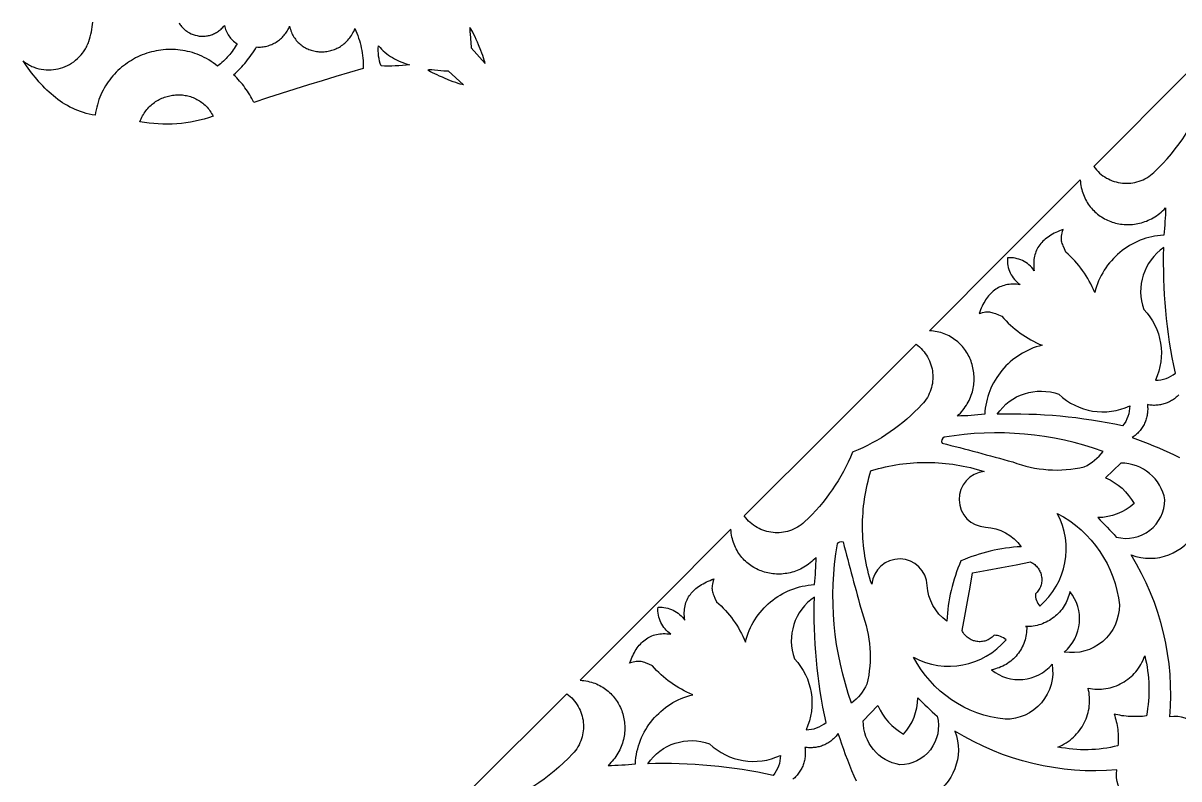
# Model space of a CAD drawing. Extents: x 3927 to 5087, y -513 to 1114.
# Drawn here: x 4632.7 to 4858.3, y -283.5 to -136 of the extents above; entities that cross this region are included whole.
import ezdxf

# ---------------------------------------------------------------- set-up
doc = ezdxf.new("R2010")
doc.units = 0
doc.layers.add('LAYER_1', color=18, linetype='CONTINUOUS')

msp = doc.modelspace()

# ---------------------------------------------------------------- linework, layer by layer
at = {"layer": 'LAYER_1'}
for points in [[(4663.17, -135.97), (4663.28, -136.14), (4663.39, -136.31), (4663.51, -136.47), (4663.64, -136.63), (4663.77, -136.79), (4663.9, -136.93), (4664.05, -137.07), (4664.2, -137.21), (4664.35, -137.34), (4664.51, -137.46), (4664.67, -137.58), (4664.83, -137.69), (4665.18, -137.89), (4665.54, -138.07), (4665.91, -138.22), (4666.29, -138.34), (4666.68, -138.44), (4667.08, -138.51), (4667.48, -138.54), (4667.68, -138.55), (4667.88, -138.55), (4668.09, -138.54), (4668.29, -138.53), (4668.49, -138.5), (4668.7, -138.47), (4668.9, -138.43), (4669.1, -138.38), (4669.3, -138.33), (4669.5, -138.26), (4669.7, -138.19), (4669.89, -138.11), (4670.09, -138.02), (4670.28, -137.92), (4670.47, -137.82), (4670.66, -137.7), (4670.84, -137.58), (4671.02, -137.45), (4671.2, -137.3), (4671.37, -137.15), (4671.54, -136.99), (4671.71, -136.82), (4671.87, -136.64), (4672.03, -136.46), (4672.09, -136.73), (4672.16, -137.01), (4672.25, -137.27), (4672.35, -137.53), (4672.47, -137.79), (4672.6, -138.03), (4672.74, -138.27), (4672.89, -138.5), (4673.05, -138.73), (4673.23, -138.94), (4673.42, -139.14), (4673.61, -139.34), (4673.82, -139.52), (4674.04, -139.7), (4674.27, -139.86), (4674.51, -140.01), (4674.32, -140.33), (4674.13, -140.64), (4673.93, -140.94), (4673.72, -141.24), (4673.51, -141.54), (4673.28, -141.83), (4673.06, -142.11), (4672.82, -142.39), (4672.58, -142.66), (4672.33, -142.92), (4672.07, -143.18), (4671.81, -143.44), (4671.54, -143.68), (4671.26, -143.93), (4670.98, -144.16), (4670.7, -144.39), (4670.27, -144.06), (4669.85, -143.75), (4669.41, -143.46), (4668.97, -143.18), (4668.53, -142.93), (4668.08, -142.69), (4667.62, -142.47), (4667.17, -142.27), (4666.71, -142.08), (4666.24, -141.91), (4665.77, -141.76), (4665.3, -141.63), (4664.83, -141.51), (4664.36, -141.41), (4663.89, -141.32), (4663.41, -141.25), (4662.93, -141.2), (4662.46, -141.16), (4661.98, -141.14), (4661.51, -141.13), (4661.03, -141.14), (4660.56, -141.16), (4660.09, -141.2), (4659.62, -141.26), (4659.15, -141.33), (4658.68, -141.41), (4658.22, -141.51), (4657.77, -141.62), (4657.31, -141.75), (4656.86, -141.89), (4656.42, -142.04), (4655.98, -142.21), (4655.54, -142.39), (4655.11, -142.59), (4654.69, -142.8), (4654.28, -143.02), (4653.87, -143.26), (4653.46, -143.5), (4653.07, -143.76), (4652.68, -144.04), (4652.31, -144.32), (4651.94, -144.62), (4651.58, -144.93), (4651.23, -145.25), (4650.89, -145.59), (4650.56, -145.93), (4650.24, -146.29), (4649.93, -146.66), (4649.63, -147.04), (4649.34, -147.43), (4649.07, -147.83), (4648.81, -148.24), (4648.56, -148.66), (4648.33, -149.1), (4648.11, -149.54), (4647.9, -150), (4647.71, -150.46), (4647.53, -150.93), (4647.36, -151.42), (4647.22, -151.91), (4647.09, -152.41), (4646.97, -152.92), (4646.87, -153.44), (4646.79, -153.97), (4646.2, -153.87), (4645.62, -153.75), (4645.05, -153.61), (4644.49, -153.45), (4643.95, -153.27), (4643.41, -153.07), (4642.89, -152.86), (4642.38, -152.62), (4641.87, -152.37), (4641.38, -152.1), (4640.9, -151.82), (4640.43, -151.52), (4639.96, -151.21), (4639.51, -150.88), (4639.07, -150.54), (4638.63, -150.19), (4638.21, -149.82), (4637.79, -149.45), (4637.38, -149.06), (4636.98, -148.67), (4636.59, -148.26), (4636.2, -147.85), (4635.82, -147.42), (4635.45, -146.99), (4635.09, -146.56), (4634.73, -146.12), (4634.38, -145.67), (4634.04, -145.21), (4633.37, -144.3), (4632.73, -143.37), (4632.93, -143.53), (4633.14, -143.68), (4633.35, -143.82), (4633.56, -143.96), (4633.78, -144.09), (4634, -144.21), (4634.22, -144.32), (4634.44, -144.43), (4634.66, -144.53), (4634.89, -144.62), (4635.12, -144.7), (4635.35, -144.78), (4635.81, -144.9), (4636.28, -145), (4636.75, -145.07), (4637.23, -145.12), (4637.7, -145.13), (4638.18, -145.12), (4638.65, -145.07), (4639.12, -145.01), (4639.58, -144.91), (4640.04, -144.79), (4640.49, -144.64), (4640.93, -144.47), (4641.37, -144.27), (4641.79, -144.05), (4642.2, -143.8), (4642.6, -143.53), (4642.98, -143.23), (4643.35, -142.92), (4643.7, -142.58), (4644.03, -142.21), (4644.34, -141.83), (4644.49, -141.62), (4644.63, -141.42), (4644.77, -141.21), (4644.9, -140.99), (4645.02, -140.77), (4645.14, -140.54), (4645.25, -140.31), (4645.36, -140.07), (4645.46, -139.83), (4645.55, -139.58), (4645.7, -139.11), (4645.83, -138.64), (4645.94, -138.17), (4646.05, -137.7), (4646.14, -137.23), (4646.21, -136.75), (4646.27, -136.27), (4646.32, -135.79)], [(4858.32, -208.5), (4858.16, -208.67), (4857.99, -208.83), (4857.81, -208.99), (4857.63, -209.13), (4857.45, -209.28), (4857.26, -209.41), (4857.07, -209.54), (4856.87, -209.66), (4856.67, -209.77), (4856.46, -209.88), (4856.26, -209.98), (4856.04, -210.07), (4855.83, -210.16), (4855.61, -210.23), (4855.39, -210.3), (4855.17, -210.36), (4854.95, -210.42), (4854.72, -210.47), (4854.5, -210.5), (4854.27, -210.53), (4854.04, -210.56), (4853.8, -210.57), (4853.57, -210.58), (4853.34, -210.58), (4853.1, -210.57), (4852.87, -210.55), (4852.63, -210.52), (4852.4, -210.49), (4852.17, -210.44), (4852.19, -210.68), (4852.21, -210.92), (4852.22, -211.15), (4852.22, -211.39), (4852.21, -211.62), (4852.2, -211.86), (4852.17, -212.09), (4852.14, -212.32), (4852.1, -212.55), (4852.05, -212.77), (4852, -213), (4851.93, -213.22), (4851.86, -213.44), (4851.79, -213.65), (4851.7, -213.87), (4851.61, -214.08), (4851.51, -214.29), (4851.4, -214.49), (4851.28, -214.69), (4851.16, -214.88), (4851.04, -215.08), (4850.9, -215.26), (4850.76, -215.45), (4850.61, -215.63), (4850.46, -215.8), (4850.29, -215.97), (4850.13, -216.13), (4849.95, -216.29), (4849.77, -216.44), (4849.59, -216.59), (4849.4, -216.72), (4849.2, -216.86), (4850.24, -217.24), (4851.28, -217.63), (4852.32, -218.04), (4853.35, -218.45), (4854.37, -218.89), (4855.39, -219.33), (4856.4, -219.79), (4857.41, -220.26), (4858.41, -220.75)], [(4795.38, -283.92), (4794.93, -282.9), (4794.5, -281.88), (4794.08, -280.85), (4793.67, -279.82), (4793.27, -278.78), (4792.89, -277.73), (4792.53, -276.68), (4792.17, -275.63), (4791.83, -274.57), (4791.69, -274.76), (4791.55, -274.95), (4791.39, -275.13), (4791.23, -275.3), (4791.07, -275.47), (4790.9, -275.63), (4790.73, -275.79), (4790.55, -275.93), (4790.36, -276.08), (4790.18, -276.21), (4789.98, -276.34), (4789.79, -276.46), (4789.59, -276.57), (4789.38, -276.68), (4789.18, -276.78), (4788.97, -276.87), (4788.75, -276.96), (4788.54, -277.04), (4788.32, -277.11), (4788.09, -277.17), (4787.87, -277.22), (4787.64, -277.27), (4787.42, -277.31), (4787.19, -277.34), (4786.96, -277.36), (4786.72, -277.38), (4786.49, -277.39), (4786.26, -277.39), (4786.02, -277.38), (4785.79, -277.36), (4785.55, -277.33), (4785.31, -277.3), (4785.35, -277.53), (4785.38, -277.77), (4785.39, -278), (4785.4, -278.24), (4785.4, -278.47), (4785.4, -278.71), (4785.38, -278.94), (4785.36, -279.17), (4785.33, -279.4), (4785.29, -279.63), (4785.24, -279.85), (4785.19, -280.08), (4785.12, -280.3), (4785.05, -280.52), (4784.97, -280.74), (4784.89, -280.95), (4784.8, -281.16), (4784.7, -281.37), (4784.59, -281.57), (4784.48, -281.77), (4784.36, -281.97), (4784.23, -282.16), (4784.09, -282.35), (4783.95, -282.53), (4783.8, -282.71), (4783.65, -282.88), (4783.49, -283.05), (4783.32, -283.22), (4783.14, -283.38), (4782.96, -283.53)]]:
    msp.add_lwpolyline(points, dxfattribs=at)
for points in [[(4697.49, -137.04), (4697.7, -137.5), (4697.89, -137.96), (4698.06, -138.43), (4698.22, -138.9), (4698.37, -139.37), (4698.51, -139.86), (4698.63, -140.34), (4698.74, -140.83), (4698.84, -141.32), (4698.92, -141.82), (4698.99, -142.31), (4699.05, -142.81), (4699.09, -143.32), (4699.12, -143.82), (4699.13, -144.33), (4699.13, -144.84), (4696.45, -145.63), (4693.78, -146.43), (4691.1, -147.24), (4688.43, -148.06), (4685.77, -148.9), (4683.1, -149.74), (4680.44, -150.59), (4677.78, -151.46), (4677.59, -151.08), (4677.39, -150.71), (4677.18, -150.35), (4676.96, -149.99), (4676.74, -149.63), (4676.51, -149.28), (4676.27, -148.94), (4676.03, -148.6), (4675.78, -148.26), (4675.52, -147.93), (4675.25, -147.61), (4674.98, -147.29), (4674.7, -146.98), (4674.41, -146.67), (4674.12, -146.37), (4673.82, -146.08), (4674.15, -145.78), (4674.47, -145.48), (4674.78, -145.17), (4675.09, -144.85), (4675.39, -144.53), (4675.69, -144.21), (4675.98, -143.87), (4676.26, -143.54), (4676.54, -143.19), (4676.81, -142.84), (4677.07, -142.49), (4677.33, -142.13), (4677.58, -141.77), (4677.82, -141.4), (4678.06, -141.03), (4678.29, -140.65), (4678.54, -140.67), (4678.8, -140.67), (4679.06, -140.66), (4679.31, -140.65), (4679.56, -140.62), (4679.81, -140.58), (4680.06, -140.54), (4680.31, -140.48), (4680.55, -140.41), (4680.79, -140.33), (4681.02, -140.25), (4681.26, -140.15), (4681.49, -140.05), (4681.71, -139.94), (4681.93, -139.82), (4682.15, -139.69), (4682.36, -139.55), (4682.56, -139.4), (4682.76, -139.25), (4682.96, -139.09), (4683.14, -138.92), (4683.33, -138.74), (4683.5, -138.56), (4683.67, -138.37), (4683.83, -138.17), (4683.99, -137.97), (4684.13, -137.75), (4684.27, -137.54), (4684.4, -137.31), (4684.52, -137.08), (4684.64, -136.85), (4684.74, -136.61), (4684.81, -136.9), (4684.89, -137.19), (4684.98, -137.47), (4685.08, -137.74), (4685.19, -138), (4685.31, -138.25), (4685.44, -138.49), (4685.58, -138.72), (4685.73, -138.95), (4685.89, -139.16), (4686.05, -139.37), (4686.22, -139.57), (4686.4, -139.76), (4686.58, -139.93), (4686.78, -140.1), (4686.97, -140.26), (4687.18, -140.42), (4687.39, -140.56), (4687.6, -140.69), (4687.82, -140.82), (4688.05, -140.93), (4688.27, -141.04), (4688.51, -141.13), (4688.74, -141.22), (4688.98, -141.3), (4689.23, -141.37), (4689.47, -141.43), (4689.72, -141.48), (4689.97, -141.52), (4690.22, -141.55), (4690.47, -141.57), (4690.73, -141.59), (4690.98, -141.59), (4691.24, -141.59), (4691.49, -141.57), (4691.75, -141.55), (4692, -141.51), (4692.26, -141.47), (4692.51, -141.42), (4692.76, -141.36), (4693.01, -141.29), (4693.26, -141.21), (4693.5, -141.12), (4693.74, -141.02), (4693.98, -140.91), (4694.22, -140.79), (4694.45, -140.66), (4694.68, -140.53), (4694.9, -140.38), (4695.12, -140.23), (4695.33, -140.06), (4695.54, -139.89), (4695.74, -139.7), (4695.94, -139.51), (4696.13, -139.3), (4696.31, -139.09), (4696.49, -138.87), (4696.65, -138.64), (4696.82, -138.39), (4696.97, -138.14), (4697.11, -137.88), (4697.25, -137.61), (4697.38, -137.33)], [(4722.88, -143.86), (4722.82, -143.57), (4722.72, -143.21), (4722.59, -142.79), (4722.44, -142.34), (4722.26, -141.84), (4722.07, -141.33), (4721.64, -140.25), (4721.41, -139.72), (4721.18, -139.19), (4720.96, -138.69), (4720.73, -138.22), (4720.51, -137.79), (4720.31, -137.41), (4720.12, -137.09), (4719.95, -136.84), (4719.92, -136.98), (4719.91, -137.15), (4719.91, -137.37), (4719.92, -137.62), (4719.96, -138.2), (4720.02, -138.82), (4720.14, -140.03), (4720.17, -140.5), (4720.18, -140.69), (4720.17, -140.82)], [(4708.16, -144.12), (4707.46, -144.2), (4706.76, -144.27), (4706.07, -144.32), (4705.37, -144.36), (4704.68, -144.38), (4703.99, -144.39), (4703.29, -144.38), (4702.6, -144.36), (4702.44, -143.89), (4702.31, -143.41), (4702.2, -142.92), (4702.12, -142.43), (4702.07, -141.93), (4702.05, -141.42), (4702.05, -140.92), (4702.09, -140.4), (4702.39, -140.74), (4702.7, -141.07), (4703.03, -141.38), (4703.36, -141.67), (4703.71, -141.96), (4704.07, -142.23), (4704.44, -142.49), (4704.81, -142.73), (4705.2, -142.95), (4705.6, -143.17), (4706.01, -143.36), (4706.42, -143.55), (4706.84, -143.71), (4707.27, -143.86), (4707.71, -144)], [(4718.71, -148.04), (4718.41, -147.97), (4718.05, -147.88), (4717.64, -147.75), (4717.18, -147.59), (4716.69, -147.42), (4716.17, -147.23), (4715.1, -146.8), (4714.56, -146.57), (4714.03, -146.34), (4713.53, -146.11), (4713.06, -145.89), (4712.63, -145.67), (4712.25, -145.47), (4711.93, -145.28), (4711.69, -145.11), (4711.82, -145.08), (4712, -145.07), (4712.22, -145.06), (4712.47, -145.07), (4713.04, -145.11), (4713.67, -145.18), (4714.87, -145.3), (4715.35, -145.33), (4715.53, -145.33), (4715.67, -145.32)], [(4669.81, -154.17), (4668.94, -154.46), (4668.07, -154.71), (4667.18, -154.94), (4666.3, -155.13), (4665.41, -155.3), (4664.51, -155.44), (4663.61, -155.55), (4662.72, -155.63), (4661.81, -155.68), (4660.91, -155.7), (4660.01, -155.7), (4659.11, -155.66), (4658.21, -155.6), (4657.31, -155.5), (4656.42, -155.38), (4655.53, -155.23), (4655.65, -154.93), (4655.77, -154.64), (4655.91, -154.36), (4656.05, -154.08), (4656.2, -153.82), (4656.36, -153.56), (4656.53, -153.32), (4656.71, -153.08), (4656.89, -152.85), (4657.08, -152.63), (4657.28, -152.41), (4657.48, -152.21), (4657.69, -152.02), (4657.91, -151.83), (4658.13, -151.65), (4658.35, -151.48), (4658.58, -151.32), (4658.82, -151.17), (4659.06, -151.03), (4659.3, -150.9), (4659.55, -150.77), (4659.8, -150.66), (4660.06, -150.55), (4660.31, -150.45), (4660.57, -150.37), (4660.84, -150.29), (4661.1, -150.22), (4661.37, -150.16), (4661.64, -150.1), (4661.91, -150.06), (4662.18, -150.03), (4662.45, -150), (4662.72, -149.99), (4662.99, -149.98), (4663.26, -149.98), (4663.54, -150), (4663.81, -150.02), (4664.08, -150.05), (4664.34, -150.09), (4664.61, -150.14), (4664.88, -150.2), (4665.14, -150.26), (4665.4, -150.34), (4665.66, -150.43), (4665.91, -150.52), (4666.16, -150.63), (4666.41, -150.75), (4666.66, -150.87), (4666.9, -151), (4667.13, -151.15), (4667.36, -151.3), (4667.59, -151.46), (4667.81, -151.64), (4668.03, -151.82), (4668.24, -152.01), (4668.44, -152.21), (4668.64, -152.42), (4668.83, -152.64), (4669.01, -152.87), (4669.19, -153.11), (4669.36, -153.36), (4669.52, -153.62), (4669.67, -153.89)], [(4824.35, -181.3), (4839.07, -166.57), (4839.1, -166.96), (4839.14, -167.34), (4839.2, -167.71), (4839.27, -168.07), (4839.35, -168.43), (4839.44, -168.78), (4839.55, -169.12), (4839.67, -169.46), (4839.8, -169.78), (4839.94, -170.1), (4840.09, -170.41), (4840.26, -170.71), (4840.43, -171), (4840.62, -171.29), (4840.81, -171.56), (4841.01, -171.83), (4841.23, -172.09), (4841.45, -172.34), (4841.68, -172.58), (4841.92, -172.81), (4842.17, -173.03), (4842.42, -173.24), (4842.68, -173.44), (4842.95, -173.63), (4843.23, -173.82), (4843.51, -173.99), (4843.8, -174.15), (4844.09, -174.3), (4844.39, -174.44), (4844.69, -174.58), (4845, -174.7), (4845.31, -174.81), (4845.63, -174.91), (4845.95, -175), (4846.28, -175.07), (4846.6, -175.14), (4846.93, -175.2), (4847.27, -175.24), (4847.6, -175.27), (4847.94, -175.29), (4848.27, -175.3), (4848.61, -175.3), (4848.95, -175.29), (4849.29, -175.26), (4849.63, -175.22), (4849.97, -175.17), (4850.31, -175.11), (4850.65, -175.04), (4850.99, -174.95), (4851.33, -174.85), (4851.66, -174.73), (4852, -174.61), (4852.33, -174.47), (4852.65, -174.32), (4852.98, -174.15), (4853.3, -173.97), (4853.62, -173.78), (4853.93, -173.57), (4854.24, -173.35), (4854.55, -173.12), (4854.84, -172.87), (4855.14, -172.61), (4855.43, -172.34), (4855.71, -172.05), (4855.7, -172.71), (4855.67, -173.38), (4855.64, -174.04), (4855.6, -174.71), (4855.55, -175.38), (4855.49, -176.04), (4855.42, -176.71), (4855.35, -177.37), (4854.75, -177.41), (4854.16, -177.48), (4853.58, -177.57), (4853, -177.68), (4852.43, -177.82), (4851.87, -177.98), (4851.32, -178.16), (4850.77, -178.37), (4850.24, -178.59), (4849.71, -178.84), (4849.2, -179.11), (4848.69, -179.39), (4848.2, -179.7), (4847.72, -180.03), (4847.26, -180.37), (4846.8, -180.73), (4846.36, -181.11), (4845.94, -181.51), (4845.53, -181.92), (4845.14, -182.35), (4844.77, -182.79), (4844.41, -183.25), (4844.07, -183.73), (4843.75, -184.21), (4843.44, -184.71), (4843.16, -185.23), (4842.9, -185.76), (4842.65, -186.29), (4842.43, -186.85), (4842.23, -187.41), (4842.06, -187.98), (4841.9, -188.56), (4841.66, -188), (4841.4, -187.44), (4841.12, -186.89), (4840.83, -186.35), (4840.52, -185.82), (4840.2, -185.3), (4839.87, -184.79), (4839.52, -184.29), (4839.16, -183.8), (4838.78, -183.32), (4838.39, -182.85), (4837.99, -182.4), (4837.57, -181.95), (4837.14, -181.52), (4836.7, -181.1), (4836.24, -180.69), (4835.96, -180.03), (4835.73, -179.47), (4835.63, -179.21), (4835.55, -178.97), (4835.48, -178.74), (4835.43, -178.51), (4835.39, -178.28), (4835.38, -178.04), (4835.38, -177.8), (4835.4, -177.54), (4835.45, -177.25), (4835.52, -176.95), (4835.61, -176.62), (4835.73, -176.25), (4835.35, -176.39), (4834.99, -176.54), (4834.64, -176.69), (4834.29, -176.85), (4833.96, -177.01), (4833.65, -177.18), (4833.34, -177.36), (4833.05, -177.54), (4832.77, -177.73), (4832.5, -177.93), (4832.24, -178.13), (4832, -178.34), (4831.77, -178.56), (4831.55, -178.79), (4831.34, -179.02), (4831.15, -179.26), (4830.98, -179.51), (4830.81, -179.77), (4830.66, -180.03), (4830.53, -180.31), (4830.41, -180.59), (4830.3, -180.88), (4830.21, -181.18), (4830.13, -181.49), (4830.07, -181.81), (4830.02, -182.14), (4829.99, -182.47), (4829.97, -182.82), (4829.97, -183.18), (4829.99, -183.54), (4830.02, -183.92), (4830.07, -184.3), (4829.84, -183.99), (4829.6, -183.69), (4829.33, -183.42), (4829.05, -183.16), (4828.76, -182.92), (4828.45, -182.71), (4828.13, -182.51), (4827.8, -182.34), (4827.46, -182.19), (4827.1, -182.06), (4826.74, -181.96), (4826.37, -181.88), (4826, -181.82), (4825.62, -181.78), (4825.23, -181.78), (4824.84, -181.79), (4824.83, -182.18), (4824.84, -182.56), (4824.87, -182.94), (4824.93, -183.32), (4825.01, -183.69), (4825.11, -184.05), (4825.24, -184.41), (4825.39, -184.75), (4825.56, -185.08), (4825.76, -185.4), (4825.97, -185.71), (4826.21, -186), (4826.46, -186.28), (4826.74, -186.55), (4827.04, -186.79), (4827.35, -187.02), (4826.97, -186.97), (4826.59, -186.94), (4826.23, -186.92), (4825.87, -186.92), (4825.52, -186.94), (4825.19, -186.97), (4824.86, -187.02), (4824.54, -187.08), (4824.23, -187.16), (4823.93, -187.25), (4823.64, -187.36), (4823.36, -187.48), (4823.08, -187.61), (4822.82, -187.76), (4822.56, -187.93), (4822.31, -188.1), (4822.07, -188.3), (4821.84, -188.5), (4821.61, -188.72), (4821.39, -188.95), (4821.18, -189.19), (4820.98, -189.45), (4820.78, -189.72), (4820.59, -190), (4820.41, -190.29), (4820.23, -190.6), (4820.06, -190.92), (4819.9, -191.24), (4819.74, -191.59), (4819.59, -191.94), (4819.44, -192.3), (4819.3, -192.68), (4819.67, -192.56), (4820, -192.47), (4820.3, -192.4), (4820.59, -192.35), (4820.85, -192.33), (4821.09, -192.33), (4821.33, -192.34), (4821.56, -192.38), (4821.79, -192.43), (4822.02, -192.5), (4822.26, -192.58), (4822.52, -192.68), (4823.08, -192.91), (4823.74, -193.19), (4824.15, -193.65), (4824.57, -194.09), (4825, -194.52), (4825.45, -194.94), (4825.9, -195.34), (4826.37, -195.73), (4826.85, -196.11), (4827.34, -196.47), (4827.84, -196.82), (4828.35, -197.15), (4828.87, -197.48), (4829.4, -197.78), (4829.94, -198.07), (4830.49, -198.35), (4831.05, -198.61), (4831.61, -198.85), (4831.03, -199.01), (4830.46, -199.18), (4829.89, -199.38), (4829.34, -199.6), (4828.81, -199.85), (4828.28, -200.11), (4827.76, -200.39), (4827.26, -200.7), (4826.78, -201.02), (4826.3, -201.36), (4825.84, -201.72), (4825.4, -202.09), (4824.97, -202.48), (4824.56, -202.89), (4824.16, -203.31), (4823.78, -203.75), (4823.42, -204.21), (4823.08, -204.67), (4822.75, -205.15), (4822.44, -205.64), (4822.16, -206.15), (4821.89, -206.66), (4821.64, -207.19), (4821.42, -207.72), (4821.21, -208.27), (4821.03, -208.82), (4820.87, -209.38), (4820.73, -209.95), (4820.62, -210.53), (4820.53, -211.11), (4820.46, -211.7), (4820.42, -212.3), (4819.76, -212.37), (4819.09, -212.44), (4818.43, -212.5), (4817.76, -212.55), (4817.09, -212.59), (4816.43, -212.62), (4815.76, -212.65), (4815.1, -212.66), (4815.39, -212.38), (4815.66, -212.09), (4815.92, -211.8), (4816.17, -211.5), (4816.4, -211.19), (4816.62, -210.88), (4816.83, -210.57), (4817.02, -210.25), (4817.2, -209.93), (4817.37, -209.6), (4817.52, -209.28), (4817.66, -208.95), (4817.78, -208.61), (4817.9, -208.28), (4818, -207.94), (4818.09, -207.6), (4818.16, -207.26), (4818.22, -206.92), (4818.27, -206.58), (4818.31, -206.24), (4818.34, -205.9), (4818.35, -205.56), (4818.35, -205.22), (4818.34, -204.89), (4818.32, -204.55), (4818.29, -204.22), (4818.25, -203.88), (4818.19, -203.55), (4818.12, -203.23), (4818.05, -202.9), (4817.96, -202.58), (4817.86, -202.26), (4817.75, -201.95), (4817.63, -201.64), (4817.49, -201.34), (4817.35, -201.04), (4817.2, -200.75), (4817.04, -200.46), (4816.87, -200.18), (4816.68, -199.9), (4816.49, -199.63), (4816.29, -199.37), (4816.08, -199.12), (4815.86, -198.87), (4815.63, -198.63), (4815.39, -198.4), (4815.14, -198.18), (4814.88, -197.97), (4814.61, -197.76), (4814.34, -197.57), (4814.05, -197.38), (4813.76, -197.21), (4813.46, -197.04), (4813.15, -196.89), (4812.83, -196.75), (4812.51, -196.62), (4812.17, -196.5), (4811.83, -196.39), (4811.48, -196.3), (4811.12, -196.22), (4810.76, -196.15), (4810.39, -196.09), (4810.01, -196.05), (4809.62, -196.02)], [(4790.39, -215.26), (4807.01, -198.63), (4807.36, -198.9), (4807.69, -199.18), (4808, -199.48), (4808.3, -199.79), (4808.57, -200.11), (4808.82, -200.44), (4809.06, -200.79), (4809.27, -201.14), (4809.46, -201.51), (4809.64, -201.88), (4809.79, -202.26), (4809.92, -202.65), (4810.04, -203.04), (4810.13, -203.44), (4810.2, -203.84), (4810.25, -204.24), (4810.28, -204.65), (4810.29, -205.06), (4810.28, -205.46), (4810.25, -205.87), (4810.19, -206.28), (4810.12, -206.68), (4810.02, -207.08), (4809.9, -207.48), (4809.76, -207.87), (4809.6, -208.26), (4809.42, -208.64), (4809.22, -209.01), (4808.99, -209.37), (4808.74, -209.73), (4808.47, -210.07), (4808.17, -210.4), (4807.46, -211.15), (4806.73, -211.87), (4805.97, -212.57), (4805.2, -213.26), (4804.42, -213.92), (4803.61, -214.55), (4802.79, -215.17), (4801.96, -215.76), (4801.1, -216.34), (4800.24, -216.88), (4799.36, -217.41), (4798.46, -217.91), (4797.55, -218.39), (4796.63, -218.84), (4795.7, -219.27), (4794.75, -219.67), (4794.6, -219.74), (4794.19, -220.69), (4793.76, -221.64), (4793.31, -222.57), (4792.83, -223.49), (4792.32, -224.4), (4791.8, -225.29), (4791.24, -226.17), (4790.67, -227.03), (4790.07, -227.87), (4789.45, -228.7), (4788.81, -229.52), (4788.14, -230.31), (4787.45, -231.09), (4786.74, -231.85), (4786.01, -232.59), (4785.26, -233.32), (4784.93, -233.61), (4784.58, -233.88), (4784.23, -234.13), (4783.87, -234.36), (4783.49, -234.56), (4783.12, -234.74), (4782.73, -234.91), (4782.34, -235.04), (4781.94, -235.16), (4781.54, -235.26), (4781.14, -235.33), (4780.73, -235.39), (4780.32, -235.42), (4779.92, -235.43), (4779.51, -235.42), (4779.1, -235.39), (4778.7, -235.34), (4778.3, -235.27), (4777.9, -235.18), (4777.51, -235.06), (4777.12, -234.93), (4776.74, -234.78), (4776.37, -234.6), (4776, -234.41), (4775.65, -234.2), (4775.3, -233.96), (4774.97, -233.71), (4774.65, -233.44), (4774.34, -233.15), (4774.04, -232.83), (4773.76, -232.5), (4773.49, -232.15), (4790.25, -215.39)], [(4756.16, -249.49), (4741.43, -264.22), (4741.82, -264.24), (4742.2, -264.28), (4742.57, -264.34), (4742.93, -264.41), (4743.29, -264.49), (4743.64, -264.58), (4743.98, -264.69), (4744.32, -264.81), (4744.64, -264.94), (4744.96, -265.08), (4745.27, -265.23), (4745.57, -265.4), (4745.86, -265.57), (4746.15, -265.76), (4746.42, -265.95), (4746.69, -266.16), (4746.95, -266.37), (4747.2, -266.59), (4747.43, -266.82), (4747.66, -267.06), (4747.89, -267.31), (4748.1, -267.56), (4748.3, -267.82), (4748.49, -268.09), (4748.67, -268.37), (4748.85, -268.65), (4749.01, -268.94), (4749.16, -269.23), (4749.3, -269.53), (4749.43, -269.83), (4749.56, -270.14), (4749.67, -270.46), (4749.77, -270.77), (4749.85, -271.09), (4749.93, -271.42), (4750, -271.74), (4750.05, -272.07), (4750.1, -272.41), (4750.13, -272.74), (4750.15, -273.08), (4750.16, -273.42), (4750.16, -273.75), (4750.15, -274.09), (4750.12, -274.43), (4750.08, -274.78), (4750.03, -275.12), (4749.97, -275.46), (4749.89, -275.79), (4749.81, -276.13), (4749.71, -276.47), (4749.59, -276.8), (4749.47, -277.14), (4749.33, -277.47), (4749.18, -277.8), (4749.01, -278.12), (4748.83, -278.44), (4748.64, -278.76), (4748.43, -279.07), (4748.21, -279.38), (4747.98, -279.69), (4747.73, -279.99), (4747.47, -280.28), (4747.19, -280.57), (4746.9, -280.85), (4747.57, -280.84), (4748.24, -280.81), (4748.9, -280.78), (4749.57, -280.74), (4750.23, -280.69), (4750.9, -280.63), (4751.56, -280.57), (4752.23, -280.49), (4752.27, -279.9), (4752.34, -279.31), (4752.43, -278.72), (4752.54, -278.14), (4752.68, -277.57), (4752.84, -277.01), (4753.02, -276.46), (4753.23, -275.91), (4753.45, -275.38), (4753.7, -274.85), (4753.97, -274.34), (4754.25, -273.83), (4754.56, -273.34), (4754.88, -272.86), (4755.23, -272.4), (4755.59, -271.94), (4755.97, -271.51), (4756.37, -271.08), (4756.78, -270.67), (4757.21, -270.28), (4757.65, -269.91), (4758.11, -269.55), (4758.58, -269.21), (4759.07, -268.89), (4759.57, -268.58), (4760.09, -268.3), (4760.61, -268.04), (4761.15, -267.8), (4761.7, -267.57), (4762.27, -267.38), (4762.84, -267.2), (4763.42, -267.04), (4762.85, -266.8), (4762.3, -266.54), (4761.75, -266.26), (4761.21, -265.97), (4760.68, -265.67), (4760.16, -265.35), (4759.65, -265.01), (4759.15, -264.66), (4758.66, -264.3), (4758.18, -263.92), (4757.71, -263.53), (4757.26, -263.13), (4756.81, -262.71), (4756.38, -262.28), (4755.95, -261.84), (4755.55, -261.38), (4754.88, -261.1), (4754.33, -260.87), (4754.07, -260.77), (4753.83, -260.69), (4753.6, -260.62), (4753.37, -260.57), (4753.14, -260.53), (4752.9, -260.52), (4752.66, -260.52), (4752.39, -260.54), (4752.11, -260.59), (4751.81, -260.66), (4751.48, -260.75), (4751.11, -260.87), (4751.25, -260.49), (4751.4, -260.13), (4751.55, -259.78), (4751.71, -259.44), (4751.87, -259.11), (4752.04, -258.79), (4752.22, -258.48), (4752.4, -258.19), (4752.59, -257.91), (4752.79, -257.64), (4752.99, -257.38), (4753.2, -257.14), (4753.42, -256.91), (4753.64, -256.69), (4753.88, -256.49), (4754.12, -256.3), (4754.37, -256.12), (4754.63, -255.95), (4754.89, -255.81), (4755.17, -255.67), (4755.45, -255.55), (4755.74, -255.44), (4756.04, -255.35), (4756.35, -255.27), (4756.67, -255.21), (4756.99, -255.16), (4757.33, -255.13), (4757.68, -255.12), (4758.03, -255.11), (4758.4, -255.13), (4758.78, -255.16), (4759.16, -255.21), (4758.85, -254.98), (4758.55, -254.74), (4758.27, -254.47), (4758.02, -254.2), (4757.78, -253.9), (4757.57, -253.59), (4757.37, -253.27), (4757.2, -252.94), (4757.05, -252.6), (4756.92, -252.24), (4756.82, -251.88), (4756.74, -251.51), (4756.68, -251.14), (4756.64, -250.75), (4756.64, -250.37), (4756.65, -249.98), (4757.04, -249.97), (4757.43, -249.98), (4757.81, -250.01), (4758.18, -250.07), (4758.55, -250.15), (4758.91, -250.25), (4759.27, -250.38), (4759.61, -250.53), (4759.94, -250.7), (4760.26, -250.9), (4760.57, -251.11), (4760.86, -251.35), (4761.14, -251.61), (4761.4, -251.88), (4761.65, -252.18), (4761.88, -252.5), (4761.83, -252.11), (4761.8, -251.73), (4761.78, -251.37), (4761.78, -251.01), (4761.8, -250.66), (4761.83, -250.33), (4761.88, -250), (4761.94, -249.68), (4762.02, -249.37), (4762.11, -249.07), (4762.22, -248.78), (4762.34, -248.5), (4762.47, -248.22), (4762.62, -247.96), (4762.79, -247.7), (4762.96, -247.45), (4763.15, -247.21), (4763.36, -246.98), (4763.58, -246.75), (4763.81, -246.53), (4764.05, -246.32), (4764.31, -246.12), (4764.58, -245.92), (4764.86, -245.73), (4765.15, -245.55), (4765.46, -245.37), (4765.77, -245.2), (4766.1, -245.04), (4766.44, -244.88), (4766.8, -244.73), (4767.16, -244.58), (4767.54, -244.44), (4767.42, -244.81), (4767.33, -245.14), (4767.26, -245.45), (4767.21, -245.73), (4767.19, -245.99), (4767.18, -246.23), (4767.2, -246.47), (4767.23, -246.7), (4767.29, -246.93), (4767.35, -247.16), (4767.44, -247.41), (4767.54, -247.66), (4767.77, -248.22), (4768.05, -248.88), (4768.5, -249.29), (4768.95, -249.71), (4769.38, -250.14), (4769.8, -250.59), (4770.2, -251.05), (4770.59, -251.51), (4770.97, -251.99), (4771.33, -252.48), (4771.68, -252.98), (4772.01, -253.49), (4772.33, -254.01), (4772.64, -254.54), (4772.93, -255.08), (4773.21, -255.63), (4773.47, -256.19), (4773.71, -256.75), (4773.87, -256.17), (4774.04, -255.6), (4774.24, -255.04), (4774.46, -254.49), (4774.71, -253.95), (4774.97, -253.42), (4775.25, -252.91), (4775.56, -252.4), (4775.88, -251.92), (4776.22, -251.44), (4776.58, -250.98), (4776.95, -250.54), (4777.34, -250.11), (4777.75, -249.7), (4778.17, -249.3), (4778.61, -248.92), (4779.06, -248.56), (4779.53, -248.22), (4780.01, -247.89), (4780.5, -247.59), (4781, -247.3), (4781.52, -247.03), (4782.04, -246.78), (4782.58, -246.56), (4783.13, -246.35), (4783.68, -246.17), (4784.24, -246.01), (4784.81, -245.87), (4785.39, -245.76), (4785.97, -245.67), (4786.56, -245.6), (4787.16, -245.56), (4787.23, -244.9), (4787.3, -244.23), (4787.36, -243.57), (4787.41, -242.9), (4787.45, -242.23), (4787.48, -241.57), (4787.5, -240.9), (4787.52, -240.24), (4787.24, -240.53), (4786.95, -240.8), (4786.65, -241.06), (4786.35, -241.31), (4786.05, -241.55), (4785.74, -241.77), (4785.43, -241.97), (4785.11, -242.16), (4784.79, -242.34), (4784.46, -242.51), (4784.13, -242.66), (4783.8, -242.8), (4783.47, -242.93), (4783.14, -243.04), (4782.8, -243.14), (4782.46, -243.23), (4782.12, -243.3), (4781.78, -243.36), (4781.44, -243.41), (4781.1, -243.45), (4780.76, -243.48), (4780.42, -243.49), (4780.08, -243.5), (4779.75, -243.49), (4779.41, -243.46), (4779.07, -243.43), (4778.74, -243.39), (4778.41, -243.33), (4778.09, -243.26), (4777.76, -243.19), (4777.44, -243.1), (4777.12, -243), (4776.81, -242.89), (4776.5, -242.77), (4776.2, -242.64), (4775.9, -242.49), (4775.61, -242.34), (4775.32, -242.18), (4775.04, -242.01), (4774.76, -241.82), (4774.49, -241.63), (4774.23, -241.43), (4773.98, -241.22), (4773.73, -241), (4773.49, -240.77), (4773.26, -240.53), (4773.04, -240.28), (4772.82, -240.02), (4772.62, -239.75), (4772.43, -239.48), (4772.24, -239.19), (4772.07, -238.9), (4771.9, -238.6), (4771.75, -238.29), (4771.61, -237.97), (4771.48, -237.65), (4771.36, -237.31), (4771.25, -236.97), (4771.16, -236.62), (4771.07, -236.27), (4771.01, -235.9), (4770.95, -235.53), (4770.91, -235.15), (4770.88, -234.76)]]:
    msp.add_lwpolyline(points, close=True, dxfattribs=at)
for points in [[(4860.13, -145.52), (4841.68, -163.96), (4841.95, -164.31), (4842.23, -164.64), (4842.53, -164.95), (4842.84, -165.25), (4843.16, -165.52), (4843.49, -165.77), (4843.84, -166.01), (4844.19, -166.22), (4844.56, -166.41), (4844.93, -166.59), (4845.31, -166.74), (4845.7, -166.87), (4846.09, -166.99), (4846.49, -167.08), (4846.89, -167.15), (4847.29, -167.2), (4847.7, -167.23), (4848.11, -167.24), (4848.51, -167.23), (4848.92, -167.2), (4849.33, -167.14), (4849.73, -167.07), (4850.13, -166.97), (4850.53, -166.85), (4850.92, -166.71), (4851.31, -166.55), (4851.69, -166.37), (4852.06, -166.17), (4852.42, -165.94), (4852.77, -165.69), (4853.12, -165.42), (4853.45, -165.12, 0.129946), (4863.85, -148.57)], [(4720.37, -285.27), (4738.82, -266.83), (4739.17, -267.09), (4739.5, -267.37), (4739.81, -267.67), (4740.1, -267.98), (4740.38, -268.3), (4740.63, -268.63), (4740.86, -268.98), (4741.08, -269.34), (4741.27, -269.7), (4741.44, -270.07), (4741.6, -270.45), (4741.73, -270.84), (4741.84, -271.23), (4741.94, -271.63), (4742.01, -272.03), (4742.06, -272.43), (4742.09, -272.84), (4742.1, -273.25), (4742.09, -273.66), (4742.06, -274.06), (4742, -274.47), (4741.93, -274.87), (4741.83, -275.27), (4741.71, -275.67), (4741.57, -276.06), (4741.41, -276.45), (4741.23, -276.83), (4741.02, -277.2), (4740.8, -277.56), (4740.55, -277.92), (4740.28, -278.26), (4739.98, -278.59, -0.129946), (4723.43, -288.99)]]:
    msp.add_lwpolyline(points, format="xyb", dxfattribs=at)
for points in [[(4855.37, -179.78, 0.343348), (4851.47, -191.86, -0.30826), (4853.73, -205.68, 0.170224), (4857.63, -204.28, -0.060362)], [(4822.83, -212.32, -0.343348), (4834.91, -208.42, 0.30826), (4848.73, -210.68, -0.170224), (4847.33, -214.58, 0.060362)], [(4839.85, -222.57, 0.115328), (4843.54, -219.57, 0.128981), (4812.47, -216.8, 0.4), (4812.09, -217.93, -0.004418), (4825.87, -221.61, 0.149279)], [(4798.33, -223.3), (4799, -223.1), (4799.68, -222.92), (4800.35, -222.75), (4801.03, -222.59), (4801.71, -222.44), (4802.4, -222.31), (4803.08, -222.19), (4803.77, -222.08), (4804.46, -221.99), (4805.15, -221.91), (4805.84, -221.84), (4806.53, -221.79), (4807.23, -221.75), (4807.92, -221.72), (4808.61, -221.71), (4809.31, -221.71), (4810.01, -221.72), (4810.7, -221.74), (4811.4, -221.78), (4812.09, -221.84), (4812.78, -221.9), (4813.48, -221.98), (4814.17, -222.07), (4814.86, -222.18), (4815.55, -222.3), (4816.24, -222.43), (4816.93, -222.57), (4817.61, -222.73), (4818.29, -222.9), (4818.97, -223.09), (4819.65, -223.29), (4820.33, -223.5, 0.930701), (4820.57, -234.33, -0.229894), (4827.51, -238.17), (4826.76, -238.21), (4826, -238.27), (4825.25, -238.35), (4824.49, -238.45), (4823.74, -238.56), (4822.99, -238.69), (4822.25, -238.84), (4821.51, -239.01), (4820.77, -239.19), (4820.04, -239.39), (4819.31, -239.6), (4818.59, -239.84), (4817.88, -240.09), (4817.17, -240.35), (4816.47, -240.64), (4815.77, -240.93), (4815.47, -241.63), (4815.19, -242.34), (4814.93, -243.05), (4814.68, -243.76), (4814.45, -244.48), (4814.24, -245.21), (4814.04, -245.94), (4813.86, -246.67), (4813.7, -247.41), (4813.55, -248.15), (4813.42, -248.89), (4813.3, -249.64), (4813.21, -250.39), (4813.13, -251.14), (4813.07, -251.9), (4813.02, -252.66, -0.229894), (4809.19, -245.71, 0.930701), (4798.36, -245.47), (4798.15, -244.79), (4797.95, -244.11), (4797.76, -243.42), (4797.59, -242.74), (4797.43, -242.05), (4797.28, -241.36), (4797.15, -240.66), (4797.03, -239.97), (4796.92, -239.27), (4796.83, -238.58), (4796.75, -237.88), (4796.69, -237.18), (4796.64, -236.48), (4796.6, -235.78), (4796.58, -235.08), (4796.57, -234.38), (4796.57, -233.68), (4796.58, -232.98), (4796.61, -232.29), (4796.66, -231.59), (4796.71, -230.89), (4796.78, -230.19), (4796.86, -229.5), (4796.96, -228.81), (4797.07, -228.12), (4797.19, -227.43), (4797.33, -226.74), (4797.47, -226.05), (4797.64, -225.37), (4797.81, -224.69), (4798, -224.02), (4798.2, -223.34)], [(4842.49, -232.48, -0.013484), (4846.1, -236.28, 0.488168), (4855.58, -229.01, 0.365052), (4847.01, -221.85), (4844.02, -224.72, -0.168582), (4849.56, -229.74, -0.182959)], [(4828.62, -253.78), (4828.62, -254.15), (4828.6, -254.53), (4828.57, -254.89), (4828.52, -255.26), (4828.46, -255.62), (4828.37, -255.98), (4828.28, -256.33), (4828.17, -256.68), (4828.04, -257.02), (4827.9, -257.36), (4827.74, -257.68), (4827.57, -258), (4827.39, -258.32), (4827.2, -258.62), (4826.99, -258.92), (4826.76, -259.2), (4826.53, -259.48), (4826.29, -259.75), (4826.03, -260), (4825.76, -260.25), (4825.48, -260.48), (4825.19, -260.7), (4824.89, -260.91), (4824.57, -261.11), (4824.25, -261.29), (4823.92, -261.46), (4823.58, -261.62), (4823.23, -261.76), (4822.87, -261.88), (4822.51, -261.99), (4822.13, -262.08), (4821.75, -262.16, 0.410285), (4833.56, -261.08, -0.467604), (4824.38, -271.83, -0.250469), (4806.51, -259.72, 0.353746), (4824.58, -256.3, 0.182927), (4822.24, -255.44), (4822.07, -255.62), (4821.88, -255.79), (4821.69, -255.94), (4821.5, -256.08), (4821.29, -256.21), (4821.09, -256.32), (4820.87, -256.41), (4820.66, -256.49), (4820.43, -256.56), (4820.21, -256.61), (4819.99, -256.65), (4819.76, -256.68), (4819.53, -256.69), (4819.31, -256.69), (4819.08, -256.67), (4818.86, -256.65), (4818.63, -256.61), (4818.41, -256.55), (4818.2, -256.49), (4817.98, -256.41), (4817.78, -256.31), (4817.57, -256.21), (4817.38, -256.09), (4817.19, -255.96), (4817.01, -255.82), (4816.83, -255.66), (4816.66, -255.5), (4816.51, -255.32), (4816.36, -255.13), (4816.23, -254.92), (4816.1, -254.71), (4815.99, -254.48), (4816.54, -251.68), (4817.07, -248.87), (4817.58, -246.05), (4818.06, -243.24), (4818.06, -243.24), (4820.88, -242.74), (4823.71, -242.22), (4826.53, -241.68), (4829.34, -241.13), (4829.57, -241.24), (4829.78, -241.37), (4829.99, -241.5), (4830.18, -241.65), (4830.35, -241.81), (4830.52, -241.97), (4830.68, -242.15), (4830.82, -242.33), (4830.95, -242.52), (4831.07, -242.72), (4831.17, -242.92), (4831.26, -243.13), (4831.34, -243.34), (4831.41, -243.56), (4831.46, -243.78), (4831.51, -244), (4831.53, -244.22), (4831.55, -244.45), (4831.55, -244.68), (4831.54, -244.9), (4831.51, -245.13), (4831.47, -245.35), (4831.42, -245.58), (4831.35, -245.8), (4831.27, -246.01), (4831.17, -246.23), (4831.06, -246.43), (4830.94, -246.64), (4830.8, -246.84), (4830.65, -247.03), (4830.48, -247.21), (4830.3, -247.38, 0.182927), (4831.16, -249.73, 0.353746), (4834.58, -231.65, -0.250469), (4846.69, -249.52, -0.467604), (4835.93, -258.7, 0.410285), (4837.02, -246.89), (4836.94, -247.27), (4836.85, -247.65), (4836.73, -248.01), (4836.6, -248.37), (4836.46, -248.72), (4836.3, -249.06), (4836.12, -249.39), (4835.93, -249.72), (4835.73, -250.03), (4835.51, -250.33), (4835.28, -250.62), (4835.03, -250.9), (4834.78, -251.17), (4834.51, -251.42), (4834.23, -251.67), (4833.95, -251.9), (4833.65, -252.12), (4833.34, -252.33), (4833.03, -252.53), (4832.71, -252.71), (4832.38, -252.88), (4832.04, -253.03), (4831.69, -253.17), (4831.34, -253.3), (4830.99, -253.41), (4830.63, -253.5), (4830.27, -253.58), (4829.9, -253.65), (4829.53, -253.7), (4829.15, -253.73), (4828.78, -253.75), (4828.4, -253.74), (4828.4, -253.75)], [(4865.29, -252.48, 0.190741), (4868.31, -258.28, 0.566428), (4861.86, -273.49, 0.30721), (4856.56, -271.37, 0.16029), (4849.01, -239.75, 0.380582), (4861.81, -234.84, -0.285714), (4862.49, -235.51, 0.451873), (4869.71, -253.51, -0.142336)], [(4797.43, -264.99, -0.115328), (4794.43, -268.69, -0.128981), (4791.66, -237.61, -0.4), (4792.79, -237.23, 0.004418), (4796.47, -251.01, -0.149279)], [(4787.18, -247.97, 0.343348), (4783.28, -260.05, -0.30826), (4785.54, -273.87, 0.170224), (4789.44, -272.47, -0.060362)], [(4840.59, -265.75), (4841.03, -265.83), (4841.47, -265.89), (4841.9, -265.93), (4842.34, -265.95), (4842.77, -265.95), (4843.2, -265.93), (4843.63, -265.89), (4844.06, -265.83), (4844.48, -265.76), (4844.89, -265.66), (4845.31, -265.55), (4845.71, -265.42), (4846.11, -265.27), (4846.5, -265.11), (4846.88, -264.93), (4847.26, -264.73), (4847.63, -264.51), (4847.98, -264.28), (4848.33, -264.03), (4848.67, -263.77), (4848.99, -263.49), (4849.3, -263.19), (4849.61, -262.88), (4849.89, -262.56), (4850.17, -262.22), (4850.43, -261.86), (4850.67, -261.49), (4850.9, -261.11), (4851.11, -260.72), (4851.31, -260.31), (4851.49, -259.88), (4851.65, -259.45, -0.110537), (4851.97, -271.16), (4851.6, -271.21), (4851.21, -271.25), (4850.82, -271.27), (4850.43, -271.29), (4850.03, -271.3), (4849.62, -271.3), (4849.21, -271.3), (4848.8, -271.28), (4848.4, -271.25), (4847.99, -271.22), (4847.58, -271.17), (4847.18, -271.12), (4846.79, -271.05), (4846.4, -270.98), (4846.02, -270.9), (4845.65, -270.81), (4845.78, -271.17), (4845.9, -271.54), (4846, -271.91), (4846.1, -272.29), (4846.18, -272.67), (4846.26, -273.06), (4846.32, -273.44), (4846.37, -273.83), (4846.41, -274.22), (4846.45, -274.62), (4846.47, -275.01), (4846.48, -275.4), (4846.48, -275.8), (4846.47, -276.2), (4846.45, -276.59), (4846.42, -276.99, -0.110537), (4834.7, -277.24), (4835.13, -277.05), (4835.55, -276.85), (4835.95, -276.63), (4836.34, -276.4), (4836.71, -276.15), (4837.07, -275.88), (4837.41, -275.6), (4837.75, -275.31), (4838.06, -275), (4838.36, -274.68), (4838.65, -274.35), (4838.92, -274), (4839.17, -273.65), (4839.41, -273.28), (4839.63, -272.91), (4839.83, -272.53), (4840.02, -272.14), (4840.19, -271.74), (4840.34, -271.33), (4840.47, -270.92), (4840.59, -270.51), (4840.69, -270.08), (4840.77, -269.66), (4840.83, -269.23), (4840.87, -268.8), (4840.89, -268.36), (4840.89, -267.93), (4840.87, -267.49), (4840.83, -267.06), (4840.77, -266.62), (4840.69, -266.18)], [(4807.34, -267.63, 0.013484), (4811.14, -271.24, -0.488168), (4803.87, -280.72, -0.365052), (4796.71, -272.15), (4799.58, -269.16, 0.168582), (4804.59, -274.71, 0.182959)], [(4827.34, -290.43, -0.190741), (4833.13, -293.45, -0.566428), (4848.34, -287, -0.30721), (4846.23, -281.71, -0.16029), (4814.6, -274.15, -0.380582), (4809.69, -286.95, 0.285714), (4810.37, -287.63, -0.451873), (4828.37, -294.85, 0.142336)], [(4754.64, -280.51, -0.343348), (4766.72, -276.61, 0.30826), (4780.54, -278.88, -0.170224), (4779.14, -282.77, 0.060362)]]:
    msp.add_lwpolyline(points, format="xyb", close=True, dxfattribs=at)

doc.saveas('drawing.dxf')
